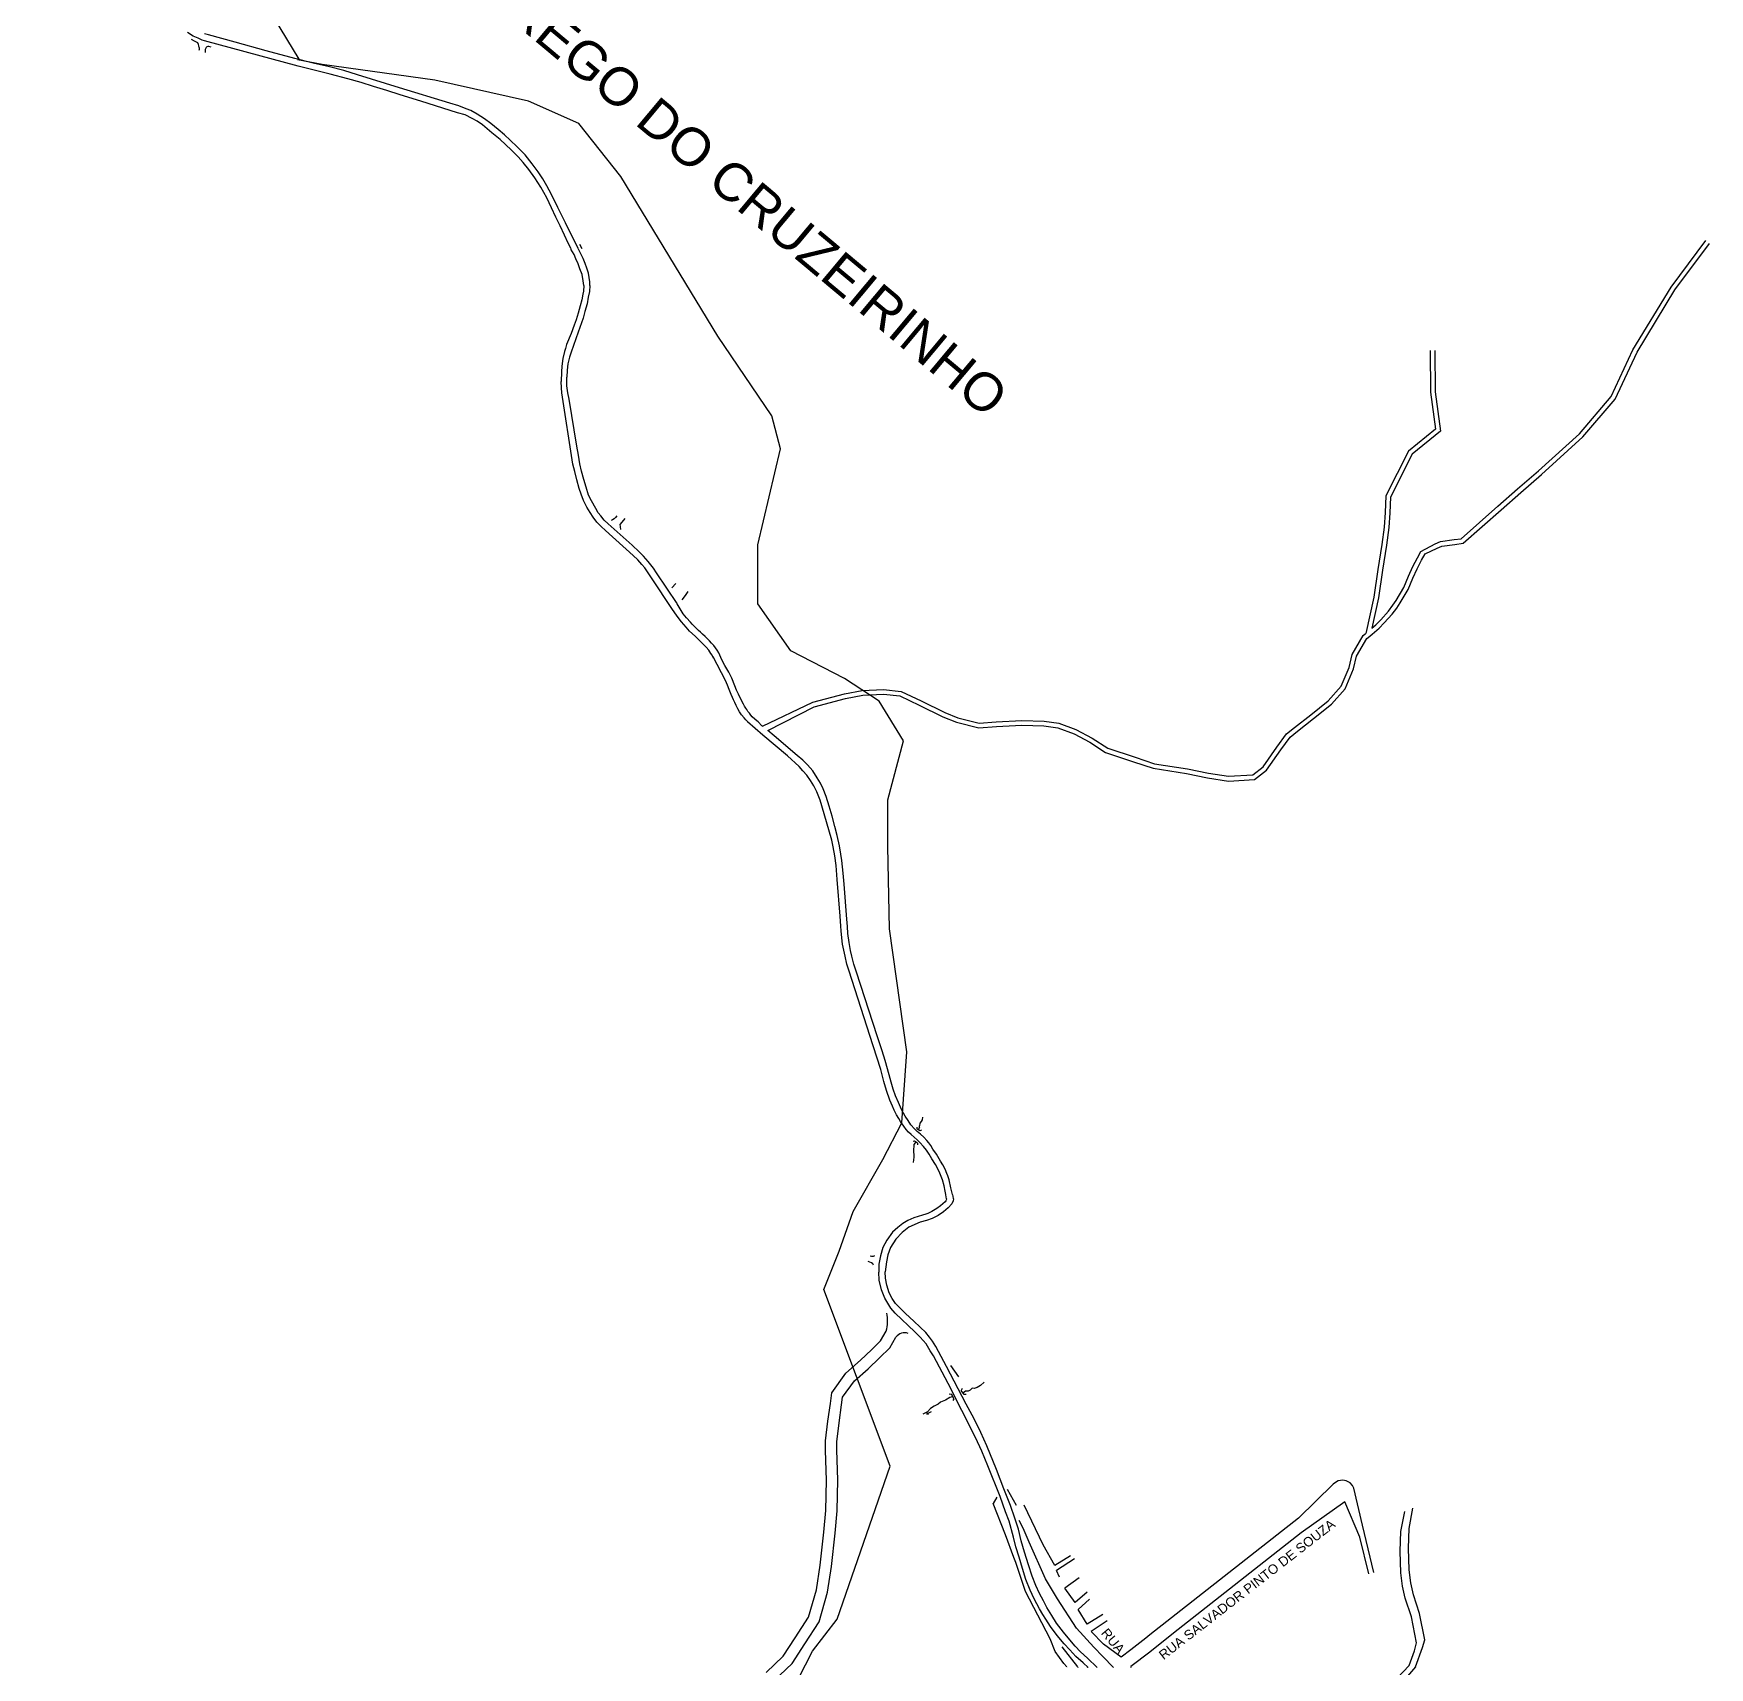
# Model space of a CAD drawing. Header units: millimetres. Extents: x 583 to 26013, y 350 to 21391.
# Drawn here: x 11410 to 13183, y 6384 to 8112 of the extents above; entities that cross this region are included whole.
import ezdxf

# ---------------------------------------------------------------- set-up
doc = ezdxf.new("R2010")
doc.units = ezdxf.units.MM
for name, color, linetype in [('105-QUADRAS_ESTRADAS', 80, 'Continuous'), ('110-CERCA_DE_ARAME', 10, 'Continuous'), ('115-PONTES_E_VIADUTO', 210, 'Continuous'), ('145-', 130, 'Continuous'), ('ESTRADA ROMEIROS', 210, 'Continuous'), ('RIOS', 140, 'Continuous')]:
    doc.layers.add(name, color=color, linetype=linetype)
doc.styles.add('EU', font='arial.ttf', dxfattribs={"height": 10})

msp = doc.modelspace()

# ---------------------------------------------------------------- linework, layer by layer
at = {"color": 0, "linetype": 'Continuous'}
for points in [[(12877.95928, 7563.97789), (12892.86141, 7572.06533), (12898.58251, 7574.76634), (12913.21986, 7576.62357), (12920.50228, 7577.54759), (12959.37889, 7611.9194), (12980.19355, 7630.33767), (13002.22351, 7649.34359), (13045.67818, 7688.67262), (13079.13902, 7727.88843), (13102.24889, 7777.21089), (13142.50607, 7843.68084), (13179.14197, 7892.91671)], [(12882.34087, 7561.56922), (12894.99604, 7567.5439), (12899.99934, 7569.90603), (12913.84923, 7571.66334), (12922.65997, 7572.78128), (12962.69073, 7608.1735), (12983.48345, 7626.57236), (13005.53463, 7645.59659), (13049.27245, 7685.18189), (13083.38046, 7725.15617), (13106.66359, 7774.8484), (13146.65953, 7840.88702), (13183.15332, 7889.93191)], [(12887.66468, 7776.71555), (12887.92656, 7732.67873), (12893.39888, 7693.52111), (12864.70459, 7670.18175), (12840.67571, 7622.82537), (12840.08353, 7605.40364), (12839.0463, 7589.79478), (12836.69533, 7571.50474), (12832.49904, 7544.98399), (12828.2131, 7515.95557), (12819.50273, 7477.41841)], [(12892.66459, 7776.74528), (12892.92449, 7733.04121), (12898.74095, 7691.42112), (12868.68312, 7666.97267), (12845.63524, 7621.54966), (12845.07789, 7605.15288), (12844.02511, 7589.30983), (12841.64525, 7570.79516), (12837.44164, 7544.22811), (12833.13182, 7515.03794), (12825.86547, 7482.88954)], [(12187.11017, 7374.77246), (12236.10875, 7399.96494), (12269.1422, 7408.55617), (12287.64638, 7412.11426), (12309.32078, 7413.21457), (12326.88965, 7411.30345), (12347.13525, 7401.75188), (12372.19925, 7389.15912), (12386.70148, 7383.49312), (12410.28412, 7377.6834), (12429.08815, 7379.06504), (12455.89284, 7380.42953), (12479.07821, 7379.74446), (12493.69239, 7377.57985), (12510.98429, 7371.11142), (12527.65333, 7362.42666), (12544.44493, 7351.61472), (12574.00543, 7341.7603), (12594.75434, 7334.84335), (12629.97381, 7329.23053), (12652.27181, 7324.66366), (12674.33618, 7321.328), (12701.93773, 7323.12638), (12714.70805, 7332.79863), (12729.58564, 7354.39673), (12739.47759, 7367.74452), (12747.22473, 7374.1118), (12764.39755, 7387.58606), (12783.43991, 7402.53994), (12797.73557, 7418.88255), (12806.73366, 7439.84875), (12809.88014, 7453.38572), (12820.77354, 7471.91687), (12822.11377, 7473.06929), (12826.23707, 7476.61479), (12833.70382, 7483.03523), (12839.15605, 7488.60385), (12847.35256, 7497.94258), (12852.3819, 7504.33913), (12855.83046, 7509.76856), (12864.38378, 7523.88744), (12869.49108, 7536.02239), (12874.01286, 7545.89912), (12878.71369, 7554.97108), (12882.34087, 7561.56922)], [(12825.86547, 7482.88954), (12830.28124, 7486.68652), (12835.48805, 7492.00449), (12843.50554, 7501.13925), (12848.29603, 7507.23201), (12851.58144, 7512.4046), (12859.91745, 7526.16476), (12864.91265, 7538.03335), (12869.51739, 7548.09128), (12874.30253, 7557.32596), (12877.95928, 7563.97789)], [(12181.53136, 7379.39242), (12234.56446, 7404.72964), (12268.03973, 7413.43578), (12287.04465, 7417.09015), (12309.4653, 7418.22835), (12328.26435, 7416.18341), (12349.32466, 7406.24747), (12374.23581, 7393.73151), (12388.21575, 7388.26956), (12410.70939, 7382.72813), (12428.77781, 7384.05572), (12455.8395, 7385.43328), (12479.51986, 7384.73359), (12494.94851, 7382.44835), (12513.02296, 7375.68718), (12530.16719, 7366.75484), (12546.62292, 7356.15916), (12575.5867, 7346.50367), (12595.9464, 7339.71647), (12630.86931, 7334.15092), (12653.14771, 7329.58806), (12674.5498, 7326.35252), (12700.11515, 7328.01823), (12711.04725, 7336.29821), (12725.51705, 7357.30432), (12735.82712, 7371.2163), (12744.09372, 7378.01051), (12761.31109, 7391.51973), (12779.98426, 7406.18368), (12793.45228, 7421.58015), (12801.96394, 7441.41294), (12805.18283, 7455.26138), (12816.88397, 7475.16661), (12818.85386, 7476.86046), (12819.50273, 7477.41841)], [(12185.26918, 6378.60874), (12203.47487, 6395.97213), (12216.14159, 6415.47048), (12230.25839, 6437.20097), (12238.50299, 6465.98932), (12242.39975, 6492.21123), (12246.31616, 6527.16774), (12248.5806, 6550.10046), (12249.0348, 6582.17703), (12248.03947, 6613.52417), (12247.96271, 6623.46773), (12250.72794, 6644.33773), (12253.22306, 6663.16912), (12254.71057, 6674.39578), (12269.78975, 6695.06124), (12285.21908, 6708.77044), (12296.82228, 6719.81382), (12306.39058, 6729.3832), (12312.26657, 6739.58318)], [(12193.03287, 6369.43061), (12212.77297, 6388.25742), (12226.20461, 6408.93323), (12241.30005, 6432.17016), (12250.25659, 6463.44449), (12254.30112, 6490.66073), (12258.25033, 6525.91006), (12260.57223, 6549.42472), (12261.0375, 6582.28255), (12260.038, 6613.76093), (12259.96882, 6622.72233), (12262.62397, 6642.76153), (12265.11909, 6661.59292), (12266.20528, 6669.79065), (12278.72375, 6686.94676), (12293.34321, 6699.93637), (12305.20295, 6711.22391), (12315.99726, 6722.01945), (12322.56514, 6733.42047)]]:
    msp.add_lwpolyline(points, dxfattribs=at)
at = {"color": 0, "linetype": 'Continuous', "lineweight": 25}
for points in [[(12865.41177, 6386.09848), (12870.98589, 6401.70708), (12873.27177, 6410.0125), (12867.86837, 6437.62855), (12861.42735, 6457.35482), (12858.51736, 6470.02076), (12856.83101, 6483.87), (12855.99936, 6506.91771), (12856.83101, 6527.68215), (12860.77863, 6549.06915)], [(12872.25719, 6384.67524), (12879.71433, 6405.02943), (12882.0002, 6413.33485), (12876.59681, 6440.9509), (12870.15578, 6460.67717), (12867.24579, 6473.34311), (12865.55944, 6487.19234), (12864.7278, 6510.24006), (12865.55944, 6531.0045), (12869.50707, 6552.39149)]]:
    msp.add_lwpolyline(points, dxfattribs=at)
at = {"color": 0, "linetype": 'Continuous'}
for centre, radius, start, end in [((12271.84209, 6750.78267), 41.94719, 344.51474736, 11.02203604), ((12331.98296, 6725.58088), 12.25374, 72.38606734, 140.22530449)]:
    msp.add_arc(centre, radius, start, end, dxfattribs=at)
at = {"layer": '105-QUADRAS_ESTRADAS', "color": 0, "linetype": 'Continuous'}
for p, q in [((11580.61551, 8103.90241), (11577.61551, 8105.60241)), ((11584.21551, 8102.10241), (11580.61551, 8103.90241)), ((11585.01551, 8100.40241), (11584.21551, 8102.10241)), ((11585.41551, 8098.80241), (11585.01551, 8100.40241)), ((11585.51551, 8094.80241), (11585.21551, 8093.90241)), ((11585.61551, 8097.20241), (11585.41551, 8098.80241)), ((11585.61551, 8097.20241), (11585.51551, 8094.80241)), ((11592.11551, 8095.10241), (11591.81551, 8091.80241)), ((11593.01551, 8097.00241), (11592.11551, 8095.10241)), ((11593.81551, 8097.90241), (11593.01551, 8097.00241)), ((11594.81551, 8098.20241), (11593.81551, 8097.90241)), ((11595.91551, 8098.10241), (11594.81551, 8098.20241)), ((11598.31551, 8097.40241), (11595.91551, 8098.10241)), ((11979.11551, 7884.00241), (11976.01551, 7890.00241)), ((11989.21551, 7878.70241), (11986.91551, 7883.90241)), ((12181.53136, 7379.39242), (12180.91551, 7379.90241)), ((12193.71551, 7369.30241), (12187.11017, 7374.77246)), ((12342.11551, 6953.70241), (12338.51551, 6957.90241)), ((12345.21551, 6950.90241), (12342.11551, 6953.70241)), ((12348.61551, 6947.90241), (12345.21551, 6950.90241)), ((12341.91551, 6944.90241), (12338.61551, 6947.50241)), ((12344.91551, 6942.10241), (12341.91551, 6944.90241)), ((12347.81551, 6939.20241), (12344.91551, 6942.10241)), ((12351.81551, 6935.00241), (12347.81551, 6939.20241)), ((12352.01551, 6944.80241), (12348.61551, 6947.90241)), ((12306.11551, 6819.10241), (12304.61551, 6810.30241)), ((12314.01551, 6820.20241), (12312.51551, 6812.80241)), ((12358.91551, 6718.90241), (12354.51551, 6726.20241)), ((12362.21551, 6713.40241), (12358.91551, 6718.90241)), ((12397.01551, 6662.40241), (12388.51551, 6678.70241)), ((12429.41551, 6564.10241), (12425.51551, 6557.30241)), ((12450.01551, 6555.40241), (12440.51551, 6572.30241)), ((12438.61551, 6524.10241), (12425.51551, 6557.30241)), ((12478.21551, 6513.80241), (12458.11551, 6555.70241)), ((12797.51551, 6559.20241), (12751.41551, 6526.20241)), ((12813.21551, 6521.80241), (12797.51551, 6559.20241)), ((12447.41551, 6500.20241), (12438.61551, 6524.10241)), ((12457.31551, 6531.10241), (12452.91551, 6539.30241)), ((12463.61551, 6516.50241), (12457.31551, 6531.10241)), ((12751.41551, 6526.20241), (12616.31551, 6420.40241)), ((12828.01551, 6484.40241), (12816.21551, 6534.40241)), ((12480.81551, 6477.60241), (12463.61551, 6516.50241)), ((12490.71551, 6491.80241), (12478.21551, 6513.80241)), ((12822.71551, 6482.90241), (12813.21551, 6521.80241)), ((12449.41551, 6494.90241), (12447.41551, 6500.20241)), ((12459.80123, 6464.39878), (12449.41551, 6494.90241)), ((12507.31551, 6502.00241), (12490.71551, 6491.80241)), ((12511.61551, 6498.80241), (12492.51551, 6486.40241)), ((12493.61551, 6456.70241), (12480.81551, 6477.60241)), ((12495.61551, 6479.60241), (12492.51551, 6486.40241)), ((12516.31551, 6478.90241), (12501.31551, 6467.70241)), ((12485.71551, 6414.20241), (12459.80123, 6464.39878)), ((12474.61551, 6462.30241), (12470.51551, 6470.60241)), ((12513.51551, 6425.40241), (12493.61551, 6456.70241)), ((12512.11551, 6452.60241), (12501.31551, 6467.70241)), ((12524.81551, 6463.70241), (12512.11551, 6452.60241)), ((12527.41551, 6456.10241), (12515.21551, 6445.10241)), ((12524.81551, 6429.70241), (12515.21551, 6445.10241)), ((12541.31551, 6440.10241), (12524.81551, 6429.70241)), ((12531.91551, 6405.50241), (12513.51551, 6425.40241)), ((12546.21551, 6433.20241), (12529.11551, 6422.00241)), ((12542.11551, 6408.50241), (12529.11551, 6422.00241)), ((12491.11551, 6401.00241), (12485.71551, 6414.20241)), ((12500.21551, 6388.00241), (12491.11551, 6401.00241)), ((12515.11551, 6384.80241), (12498.61551, 6405.90241)), ((12541.41551, 6395.70241), (12531.91551, 6405.50241)), ((12561.01551, 6394.90241), (12542.11551, 6408.50241)), ((12503.51551, 6384.70241), (12500.21551, 6388.00241)), ((12504.21551, 6384.00241), (12504.21551, 6384.00241)), ((12515.51551, 6384.00241), (12515.21551, 6384.40241)), ((12525.31551, 6384.00241), (12525.01551, 6384.30241)), ((12535.01551, 6384.00241), (12535.01551, 6384.00241)), ((12552.71551, 6384.00241), (12541.41551, 6395.70241)), ((12552.41551, 6384.00241), (12552.41551, 6384.00241))]:
    msp.add_line(p, q, dxfattribs=at)
at = {"layer": '110-CERCA_DE_ARAME', "color": 0, "linetype": 'Continuous'}
for p, q in [((11990.71551, 7884.00241), (11988.21551, 7888.60241)), ((12022.91551, 7597.50241), (12021.41551, 7596.80241)), ((12024.71551, 7598.50241), (12022.91551, 7597.50241)), ((12025.81551, 7600.10241), (12024.71551, 7598.50241)), ((12027.41551, 7601.90241), (12025.81551, 7600.10241)), ((12035.71551, 7598.90241), (12030.81551, 7593.10241)), ((12031.61551, 7587.20241), (12030.81551, 7593.10241)), ((12089.71551, 7530.30241), (12085.51551, 7525.70241)), ((12099.71551, 7517.70241), (12096.11551, 7513.10241)), ((12102.31551, 7521.80241), (12099.71551, 7517.70241)), ((12296.61551, 6811.70241), (12293.41551, 6813.10241)), ((12296.71551, 6818.70241), (12295.41551, 6819.00241)), ((12298.11551, 6810.70241), (12296.61551, 6811.70241)), ((12298.41551, 6818.70241), (12296.71551, 6818.70241)), ((12298.81551, 6809.50241), (12298.11551, 6810.70241)), ((12300.11551, 6819.20241), (12298.41551, 6818.70241)), ((12389.21551, 6691.30241), (12380.61551, 6703.30241)), ((12785.01551, 6577.80241), (12748.41551, 6541.90241)), ((12788.51551, 6580.30241), (12785.01551, 6577.80241)), ((12790.41551, 6581.20241), (12788.51551, 6580.30241)), ((12792.81551, 6581.80241), (12790.41551, 6581.20241)), ((12795.21551, 6582.00241), (12792.81551, 6581.80241)), ((12798.71551, 6581.30241), (12795.21551, 6582.00241)), ((12803.01551, 6579.10241), (12798.71551, 6581.30241)), ((12805.51551, 6576.40241), (12803.01551, 6579.10241)), ((12807.11551, 6573.70241), (12805.51551, 6576.40241)), ((12816.21551, 6534.40241), (12807.11551, 6573.70241)), ((12748.41551, 6541.90241), (12591.21551, 6418.60241)), ((12591.11551, 6418.40241), (12586.91551, 6415.00241)), ((12616.31551, 6420.40241), (12591.21551, 6400.20241)), ((12570.91551, 6402.70241), (12561.01551, 6394.70241)), ((12586.91551, 6415.00241), (12570.91551, 6402.70241)), ((12591.11551, 6400.30241), (12571.11551, 6384.90241)), ((12591.11551, 6400.20241), (12591.01551, 6400.10241)), ((12571.71551, 6384.00241), (12571.11551, 6384.90241)), ((12865.41177, 6386.09848), (12721.21551, 6234.50241)), ((12872.25719, 6384.67524), (12857.31551, 6367.40241))]:
    msp.add_line(p, q, dxfattribs=at)
at = {"layer": '115-PONTES_E_VIADUTO', "color": 0, "linetype": 'Continuous'}
for p, q in [((12344.81551, 6955.20241), (12344.81551, 6953.40241)), ((12347.81551, 6951.60241), (12344.81551, 6953.40241)), ((12349.71551, 6952.30241), (12347.81551, 6951.60241)), ((12342.21551, 6940.60241), (12340.91551, 6940.20241)), ((12345.51551, 6938.40241), (12342.21551, 6940.60241)), ((12345.51551, 6938.40241), (12345.41551, 6936.80241)), ((12381.71551, 6672.60241), (12378.81551, 6673.10241)), ((12383.71551, 6668.20241), (12381.71551, 6672.60241)), ((12383.71551, 6668.20241), (12382.91551, 6666.30241)), ((12392.51551, 6679.00241), (12391.61551, 6676.80241)), ((12394.71551, 6672.50241), (12391.61551, 6676.80241)), ((12397.01551, 6672.50241), (12394.71551, 6672.50241))]:
    msp.add_line(p, q, dxfattribs=at)
at = {"layer": '145-', "color": 0, "linetype": 'Continuous'}
for p, q in [((12346.91551, 6953.90241), (12346.61551, 6952.30241)), ((12347.41551, 6955.40241), (12346.91551, 6953.90241)), ((12347.91551, 6959.70241), (12347.41551, 6956.80241)), ((12347.41551, 6955.40241), (12347.41551, 6956.80241)), ((12349.21551, 6961.20241), (12347.91551, 6959.70241)), ((12350.21551, 6963.10241), (12349.21551, 6961.20241)), ((12350.71551, 6966.00241), (12350.21551, 6963.10241)), ((12341.41551, 6935.10241), (12341.21551, 6931.70241)), ((12341.21551, 6931.70241), (12341.41551, 6923.70241)), ((12341.71551, 6936.90241), (12341.41551, 6935.10241)), ((12343.11551, 6938.90241), (12341.71551, 6936.90241)), ((12343.51551, 6939.70241), (12343.11551, 6938.90241)), ((12341.41551, 6923.70241), (12340.71551, 6917.90241)), ((12416.01551, 6685.80241), (12412.01551, 6682.30241)), ((12375.21551, 6666.70241), (12369.91551, 6664.50241)), ((12379.61551, 6669.50241), (12375.21551, 6666.70241)), ((12382.51551, 6670.20241), (12379.61551, 6669.50241)), ((12396.31551, 6676.10241), (12393.51551, 6673.90241)), ((12398.91551, 6676.30241), (12396.31551, 6676.10241)), ((12401.21551, 6677.30241), (12398.91551, 6676.30241)), ((12403.21551, 6679.20241), (12401.21551, 6677.30241)), ((12405.41551, 6679.10241), (12403.21551, 6679.20241)), ((12408.41551, 6679.90241), (12405.41551, 6679.10241)), ((12412.01551, 6682.30241), (12408.41551, 6679.90241)), ((12356.11551, 6654.30241), (12350.91551, 6651.70241)), ((12360.01551, 6654.30241), (12354.81551, 6651.70241)), ((12356.11551, 6653.20241), (12354.81551, 6651.70241)), ((12357.11551, 6651.60241), (12354.81551, 6651.70241)), ((12359.01551, 6657.90241), (12356.11551, 6654.30241)), ((12363.21551, 6660.30241), (12359.01551, 6657.90241)), ((12367.11551, 6662.40241), (12363.21551, 6660.30241)), ((12369.91551, 6664.50241), (12367.11551, 6662.40241))]:
    msp.add_line(p, q, dxfattribs=at)
at = {"layer": 'ESTRADA ROMEIROS', "color": 0, "linetype": 'Continuous'}
for p, q in [((11579.31551, 8109.10241), (11573.11551, 8113.00241)), ((11584.41551, 8107.10241), (11579.31551, 8109.10241)), ((11588.91551, 8105.00241), (11584.41551, 8107.10241)), ((11591.11551, 8104.00241), (11588.91551, 8105.00241)), ((11595.31551, 8110.40241), (11591.21551, 8111.70241)), ((11634.31551, 8092.60241), (11591.21551, 8104.20241)), ((11623.71551, 8102.80241), (11595.31551, 8110.40241)), ((11656.51551, 8093.70241), (11623.71551, 8102.80241)), ((11690.31551, 8077.50241), (11634.31551, 8092.60241)), ((11686.81551, 8085.40241), (11656.51551, 8093.70241)), ((11706.21551, 8080.60241), (11686.81551, 8085.40241)), ((11724.11551, 8068.70241), (11690.31551, 8077.50241)), ((11723.41551, 8076.70241), (11706.21551, 8080.60241)), ((11738.61551, 8072.80241), (11723.41551, 8076.70241)), ((11742.71551, 8064.00241), (11724.11551, 8068.70241)), ((11753.21551, 8068.30241), (11738.61551, 8072.80241)), ((11797.41551, 8054.50241), (11753.21551, 8068.30241)), ((11756.91551, 8060.10241), (11742.71551, 8064.00241)), ((11770.01551, 8055.80241), (11756.91551, 8060.10241)), ((11784.01551, 8051.50241), (11770.01551, 8055.80241)), ((11798.11551, 8046.90241), (11784.01551, 8051.50241)), ((11850.81551, 8038.30241), (11797.41551, 8054.50241)), ((11819.91551, 8040.20241), (11798.11551, 8046.90241)), ((11858.91551, 8028.10241), (11819.91551, 8040.20241)), ((11860.31551, 8035.50241), (11850.81551, 8038.30241)), ((11868.01551, 8032.30241), (11860.31551, 8035.50241)), ((11873.11551, 8030.30241), (11868.01551, 8032.30241)), ((11858.91551, 8028.10241), (11858.91551, 8028.10241)), ((11866.91551, 8025.70241), (11858.91551, 8028.10241)), ((11874.41551, 8022.00241), (11866.91551, 8025.70241)), ((11879.81551, 8026.40241), (11873.11551, 8030.30241)), ((11879.61551, 8019.20241), (11874.41551, 8022.00241)), ((11885.21551, 8015.40241), (11879.61551, 8019.20241)), ((11887.41551, 8021.70241), (11879.81551, 8026.40241)), ((11895.21551, 8006.90241), (11885.21551, 8015.40241)), ((11894.21551, 8016.80241), (11887.41551, 8021.70241)), ((11902.01551, 8010.50241), (11894.21551, 8016.80241)), ((11903.81551, 7999.70241), (11895.21551, 8006.90241)), ((11908.71551, 8004.80241), (11902.01551, 8010.50241)), ((11915.51551, 7988.80241), (11903.81551, 7999.70241)), ((11914.71551, 7999.00241), (11908.71551, 8004.80241)), ((11922.01551, 7992.20241), (11914.71551, 7999.00241)), ((11922.91551, 7981.60241), (11915.51551, 7988.80241)), ((11930.31551, 7983.60241), (11922.01551, 7992.20241)), ((11928.31551, 7975.30241), (11922.91551, 7981.60241)), ((11937.91551, 7974.10241), (11930.31551, 7983.60241)), ((11934.21551, 7968.20241), (11928.31551, 7975.30241)), ((11940.71551, 7959.40241), (11934.21551, 7968.20241)), ((11944.01551, 7965.50241), (11937.91551, 7974.10241)), ((11949.01551, 7958.30241), (11944.01551, 7965.50241)), ((11946.91551, 7949.50241), (11940.71551, 7959.40241)), ((11953.21551, 7938.00241), (11946.91551, 7949.50241)), ((11953.21551, 7950.90241), (11949.01551, 7958.30241)), ((11958.21551, 7941.70241), (11953.21551, 7950.90241)), ((11958.21551, 7927.60241), (11953.21551, 7938.00241)), ((11964.91551, 7928.00241), (11958.21551, 7941.70241)), ((11962.71551, 7917.70241), (11958.21551, 7927.60241)), ((11973.01551, 7911.80241), (11964.91551, 7928.00241)), ((11967.31551, 7908.40241), (11962.71551, 7917.70241)), ((11971.91551, 7898.50241), (11967.31551, 7908.40241)), ((11981.91551, 7893.80241), (11973.01551, 7911.80241)), ((11976.01551, 7890.00241), (11971.91551, 7898.50241)), ((11986.81551, 7884.00241), (11981.91551, 7893.80241)), ((11982.21551, 7878.00241), (11978.71551, 7883.90241)), ((11983.91551, 7873.60241), (11982.21551, 7878.00241)), ((11986.61551, 7868.20241), (11983.91551, 7873.60241)), ((11991.81551, 7873.80241), (11989.21551, 7878.70241)), ((11993.81551, 7868.50241), (11991.81551, 7873.80241)), ((11988.41551, 7863.10241), (11986.61551, 7868.20241)), ((11990.61551, 7857.00241), (11988.41551, 7863.10241)), ((11991.91551, 7850.40241), (11990.61551, 7857.00241)), ((11995.71551, 7863.60241), (11993.81551, 7868.50241)), ((11997.31551, 7858.30241), (11995.71551, 7863.60241)), ((11998.01551, 7854.00241), (11997.31551, 7858.30241)), ((11998.71551, 7849.40241), (11998.01551, 7854.00241)), ((11991.51551, 7836.30241), (11990.41551, 7830.40241)), ((11992.01551, 7839.40241), (11991.51551, 7836.30241)), ((11992.31551, 7845.50241), (11991.91551, 7850.40241)), ((11992.31551, 7845.50241), (11992.01551, 7839.40241)), ((11998.41551, 7839.20241), (11997.21551, 7832.90241)), ((11998.81551, 7845.30241), (11998.41551, 7839.20241)), ((11998.81551, 7845.30241), (11998.71551, 7849.40241)), ((11988.61551, 7823.90241), (11986.51551, 7816.20241)), ((11990.41551, 7830.40241), (11988.61551, 7823.90241)), ((11995.91551, 7826.10241), (11993.61551, 7817.80241)), ((11997.21551, 7832.90241), (11995.91551, 7826.10241)), ((11982.11551, 7803.50241), (11979.11551, 7794.70241)), ((11984.41551, 7809.00241), (11982.11551, 7803.50241)), ((11986.51551, 7816.20241), (11984.41551, 7809.00241)), ((11991.71551, 7810.90241), (11986.51551, 7796.20241)), ((11993.61551, 7817.80241), (11991.71551, 7810.90241)), ((11974.31551, 7782.90241), (11973.11551, 7778.80241)), ((11979.11551, 7794.70241), (11974.31551, 7782.90241)), ((11986.51551, 7796.20241), (11979.01551, 7774.80241)), ((11970.11551, 7768.20241), (11969.11551, 7760.00241)), ((11971.91551, 7775.50241), (11970.11551, 7768.20241)), ((11973.11551, 7778.80241), (11971.91551, 7775.50241)), ((11977.21551, 7769.60241), (11975.71551, 7762.50241)), ((11979.01551, 7774.80241), (11977.21551, 7769.60241)), ((11968.71551, 7754.00241), (11968.51551, 7744.00241)), ((11969.11551, 7760.00241), (11968.71551, 7754.00241)), ((11974.71551, 7755.80241), (11974.41551, 7748.30241)), ((11974.61551, 7739.30241), (11974.41551, 7748.30241)), ((11975.71551, 7762.50241), (11974.71551, 7755.80241)), ((11968.71551, 7737.20241), (11968.51551, 7744.00241)), ((11969.11551, 7731.80241), (11968.71551, 7737.20241)), ((11981.01551, 7656.50241), (11969.11551, 7731.80241)), ((11975.41551, 7731.80241), (11974.61551, 7739.30241)), ((11976.81551, 7725.20241), (11975.41551, 7731.80241)), ((11985.11551, 7675.40241), (11976.81551, 7725.20241)), ((11986.71551, 7665.90241), (11985.11551, 7675.40241)), ((11988.21551, 7656.70241), (11986.71551, 7665.90241)), ((11982.91551, 7648.80241), (11981.01551, 7656.50241)), ((11985.21551, 7639.90241), (11982.91551, 7648.80241)), ((11990.11551, 7649.10241), (11988.21551, 7656.70241)), ((11992.51551, 7640.10241), (11990.11551, 7649.10241)), ((11987.71551, 7630.70241), (11985.21551, 7639.90241)), ((11989.81551, 7624.60241), (11987.71551, 7630.70241)), ((11992.11551, 7618.20241), (11989.81551, 7624.60241)), ((11994.91551, 7632.20241), (11992.51551, 7640.10241)), ((11997.51551, 7623.50241), (11994.91551, 7632.20241)), ((12000.61551, 7617.50241), (11997.51551, 7623.50241)), ((11995.71551, 7610.80241), (11992.11551, 7618.20241)), ((11999.11551, 7605.30241), (11995.71551, 7610.80241)), ((12002.21551, 7600.30241), (11999.11551, 7605.30241)), ((12005.01551, 7609.70241), (12000.61551, 7617.50241)), ((12007.81551, 7605.00241), (12005.01551, 7609.70241)), ((12006.31551, 7595.20241), (12002.21551, 7600.30241)), ((12010.71551, 7590.60241), (12006.31551, 7595.20241)), ((12010.51551, 7601.80241), (12007.81551, 7605.00241)), ((12014.11551, 7597.30241), (12010.51551, 7601.80241)), ((12015.51551, 7586.20241), (12010.71551, 7590.60241)), ((12018.11551, 7593.30241), (12014.11551, 7597.30241)), ((12043.61551, 7570.80241), (12018.11551, 7593.30241)), ((12044.61551, 7559.80241), (12015.51551, 7586.20241)), ((12050.91551, 7563.60241), (12043.61551, 7570.80241)), ((12049.61551, 7555.20241), (12044.61551, 7559.80241)), ((12053.91551, 7550.50241), (12049.61551, 7555.20241)), ((12055.51551, 7559.30241), (12050.91551, 7563.60241)), ((12060.61551, 7553.50241), (12055.51551, 7559.30241)), ((12066.01551, 7546.60241), (12060.61551, 7553.50241)), ((12057.01551, 7546.70241), (12053.91551, 7550.50241)), ((12060.61551, 7541.70241), (12057.01551, 7546.70241)), ((12064.91551, 7535.20241), (12060.61551, 7541.70241)), ((12085.71551, 7503.70241), (12064.91551, 7535.20241)), ((12069.51551, 7541.50241), (12066.01551, 7546.60241)), ((12091.11551, 7509.00241), (12069.51551, 7541.50241)), ((12091.11551, 7495.80241), (12085.71551, 7503.70241)), ((12097.71551, 7498.20241), (12091.21551, 7508.60241)), ((12091.21551, 7495.80241), (12091.21551, 7495.80241)), ((12095.71551, 7489.60241), (12091.21551, 7495.60241)), ((12100.61551, 7484.20241), (12095.71551, 7489.60241)), ((12101.21551, 7493.90241), (12097.71551, 7498.20241)), ((12104.41551, 7480.00241), (12100.61551, 7484.20241)), ((12105.31551, 7489.20241), (12101.21551, 7493.90241)), ((12107.11551, 7487.40241), (12105.31551, 7489.20241)), ((12110.41551, 7484.00241), (12107.11551, 7487.40241)), ((12113.71551, 7480.50241), (12110.41551, 7484.00241)), ((12110.31551, 7474.50241), (12104.41551, 7480.00241)), ((12115.31551, 7469.70241), (12110.31551, 7474.50241)), ((12116.01551, 7478.70241), (12113.71551, 7480.50241)), ((12118.41551, 7466.60241), (12115.31551, 7469.70241)), ((12118.11551, 7476.70241), (12116.01551, 7478.70241)), ((12120.91551, 7474.10241), (12118.11551, 7476.70241)), ((12122.01551, 7462.80241), (12118.41551, 7466.60241)), ((12123.01551, 7472.10241), (12120.91551, 7474.10241)), ((12125.51551, 7469.60241), (12123.01551, 7472.10241)), ((12127.51551, 7467.30241), (12125.51551, 7469.60241)), ((12129.91551, 7464.60241), (12127.51551, 7467.30241)), ((12131.71551, 7462.10241), (12129.91551, 7464.60241)), ((12124.71551, 7459.60241), (12122.01551, 7462.80241)), ((12126.91551, 7456.40241), (12124.71551, 7459.60241)), ((12128.31551, 7454.50241), (12126.91551, 7456.40241)), ((12129.81551, 7451.40241), (12128.31551, 7454.50241)), ((12129.81551, 7451.40241), (12129.11551, 7452.60241)), ((12142.31551, 7427.50241), (12129.11551, 7452.60241)), ((12133.61551, 7459.70241), (12131.71551, 7462.10241)), ((12135.11551, 7456.90241), (12133.61551, 7459.70241)), ((12138.41551, 7449.70241), (12135.11551, 7456.90241)), ((12141.71551, 7443.50241), (12138.41551, 7449.70241)), ((12145.71551, 7436.60241), (12141.71551, 7443.50241)), ((12148.91551, 7430.10241), (12145.71551, 7436.60241)), ((12152.21551, 7422.10241), (12148.91551, 7430.10241)), ((12144.61551, 7422.70241), (12142.31551, 7427.50241)), ((12146.21551, 7418.30241), (12144.61551, 7422.70241)), ((12148.41551, 7412.80241), (12146.21551, 7418.30241)), ((12149.71551, 7409.80241), (12148.41551, 7412.80241)), ((12154.11551, 7417.30241), (12152.21551, 7422.10241)), ((12155.91551, 7413.30241), (12154.11551, 7417.30241)), ((12159.01551, 7407.30241), (12155.91551, 7413.30241)), ((12150.71551, 7407.40241), (12149.71551, 7409.80241)), ((12152.21551, 7404.30241), (12150.71551, 7407.40241)), ((12153.71551, 7401.40241), (12152.21551, 7404.30241)), ((12155.51551, 7397.80241), (12153.71551, 7401.40241)), ((12157.31551, 7394.40241), (12155.51551, 7397.80241)), ((12159.31551, 7391.30241), (12157.31551, 7394.40241)), ((12161.21551, 7402.70241), (12159.01551, 7407.30241)), ((12162.31551, 7400.60241), (12161.21551, 7402.70241)), ((12163.71551, 7398.50241), (12162.31551, 7400.60241)), ((12164.81551, 7396.90241), (12163.71551, 7398.50241)), ((12166.11551, 7394.80241), (12164.81551, 7396.90241)), ((12167.71551, 7393.00241), (12166.11551, 7394.80241)), ((12169.21551, 7391.00241), (12167.71551, 7393.00241)), ((12161.91551, 7388.20241), (12159.31551, 7391.30241)), ((12163.81551, 7386.20241), (12161.91551, 7388.20241)), ((12165.91551, 7384.00241), (12163.81551, 7386.20241)), ((12181.81551, 7369.80241), (12165.61551, 7383.90241)), ((12170.71551, 7389.20241), (12169.21551, 7391.00241)), ((12173.21551, 7386.80241), (12170.71551, 7389.20241)), ((12175.41551, 7385.00241), (12173.21551, 7386.80241)), ((12176.71551, 7384.00241), (12175.41551, 7385.00241)), ((12180.91551, 7379.90241), (12177.01551, 7383.90241)), ((12207.81551, 7348.00241), (12181.81551, 7369.80241)), ((12218.31551, 7348.40241), (12193.71551, 7369.30241)), ((12220.31551, 7336.70241), (12207.81551, 7348.00241)), ((12224.01551, 7343.60241), (12218.31551, 7348.40241)), ((12229.21551, 7338.50241), (12224.01551, 7343.60241)), ((12224.11551, 7332.20241), (12220.31551, 7336.70241)), ((12228.51551, 7327.40241), (12224.11551, 7332.20241)), ((12232.41551, 7322.10241), (12228.51551, 7327.40241)), ((12234.81551, 7332.10241), (12229.21551, 7338.50241)), ((12235.81551, 7316.40241), (12232.41551, 7322.10241)), ((12239.31551, 7324.80241), (12234.81551, 7332.10241)), ((12242.71551, 7319.10241), (12239.31551, 7324.80241)), ((12238.91551, 7309.80241), (12235.81551, 7316.40241)), ((12242.51551, 7301.30241), (12238.91551, 7309.80241)), ((12245.81551, 7313.00241), (12242.71551, 7319.10241)), ((12248.71551, 7305.00241), (12245.81551, 7313.00241)), ((12252.01551, 7294.70241), (12248.71551, 7305.00241)), ((12251.71551, 7269.80241), (12242.51551, 7301.30241)), ((12255.11551, 7284.20241), (12252.01551, 7294.70241)), ((12254.71551, 7258.90241), (12251.71551, 7269.80241)), ((12257.81551, 7273.40241), (12255.11551, 7284.20241)), ((12260.61551, 7263.70241), (12257.81551, 7273.40241)), ((12256.21551, 7251.80241), (12254.71551, 7258.90241)), ((12257.81551, 7242.20241), (12256.21551, 7251.80241)), ((12262.81551, 7252.70241), (12260.61551, 7263.70241)), ((12264.41551, 7243.90241), (12262.81551, 7252.70241)), ((12259.31551, 7231.90241), (12257.81551, 7242.20241)), ((12265.41551, 7237.30241), (12264.41551, 7243.90241)), ((12266.71551, 7223.90241), (12265.41551, 7237.30241)), ((12260.61551, 7217.30241), (12259.31551, 7231.90241)), ((12263.61551, 7178.30241), (12260.61551, 7217.30241)), ((12267.81551, 7212.30241), (12266.71551, 7223.90241)), ((12270.81551, 7175.30241), (12267.81551, 7212.30241)), ((12264.31551, 7168.00241), (12263.61551, 7178.30241)), ((12264.61551, 7163.10241), (12264.31551, 7168.00241)), ((12265.51551, 7155.70241), (12264.61551, 7163.10241)), ((12271.41551, 7167.50241), (12270.81551, 7175.30241)), ((12271.81551, 7160.00241), (12271.41551, 7167.50241)), ((12266.11551, 7149.00241), (12265.51551, 7155.70241)), ((12267.41551, 7142.60241), (12266.11551, 7149.00241)), ((12273.31551, 7150.70241), (12271.81551, 7160.00241)), ((12274.51551, 7142.30241), (12273.31551, 7150.70241)), ((12268.81551, 7136.10241), (12267.41551, 7142.60241)), ((12270.71551, 7127.80241), (12268.81551, 7136.10241)), ((12272.71551, 7121.20241), (12270.71551, 7127.80241)), ((12275.81551, 7136.30241), (12274.51551, 7142.30241)), ((12278.11551, 7127.80241), (12275.81551, 7136.30241)), ((12280.81551, 7119.40241), (12278.11551, 7127.80241)), ((12298.51551, 7041.20241), (12272.71551, 7121.20241)), ((12302.91551, 7051.90241), (12280.81551, 7119.40241)), ((12306.61551, 7016.20241), (12298.51551, 7041.20241)), ((12308.01551, 7036.00241), (12302.91551, 7051.90241)), ((12311.21551, 7025.90241), (12308.01551, 7036.00241)), ((12315.51551, 7010.80241), (12311.21551, 7025.90241)), ((12309.81551, 7003.70241), (12306.61551, 7016.20241)), ((12312.71551, 6994.20241), (12309.81551, 7003.70241)), ((12317.51551, 7002.80241), (12315.51551, 7010.80241)), ((12319.81551, 6995.50241), (12317.51551, 7002.80241)), ((12316.21551, 6983.80241), (12312.71551, 6994.20241)), ((12322.11551, 6988.60241), (12319.81551, 6995.50241)), ((12325.31551, 6981.40241), (12322.11551, 6988.60241)), ((12318.91551, 6977.50241), (12316.21551, 6983.80241)), ((12320.81551, 6973.20241), (12318.91551, 6977.50241)), ((12323.21551, 6968.40241), (12320.81551, 6973.20241)), ((12325.61551, 6964.40241), (12323.21551, 6968.40241)), ((12328.51551, 6974.10241), (12325.31551, 6981.40241)), ((12332.51551, 6967.00241), (12328.51551, 6974.10241)), ((12335.61551, 6962.20241), (12332.51551, 6967.00241)), ((12327.31551, 6961.30241), (12325.61551, 6964.40241)), ((12330.81551, 6956.30241), (12327.31551, 6961.30241)), ((12333.41551, 6952.80241), (12330.81551, 6956.30241)), ((12336.01551, 6950.20241), (12333.41551, 6952.80241)), ((12338.51551, 6957.90241), (12335.61551, 6962.20241)), ((12338.61551, 6947.50241), (12336.01551, 6950.20241)), ((12355.11551, 6930.90241), (12351.81551, 6935.00241)), ((12355.41551, 6941.40241), (12352.01551, 6944.80241)), ((12357.31551, 6938.70241), (12355.41551, 6941.40241)), ((12359.61551, 6936.10241), (12357.31551, 6938.70241)), ((12361.81551, 6932.20241), (12359.61551, 6936.10241)), ((12365.41551, 6926.70241), (12361.81551, 6932.20241)), ((12357.61551, 6926.90241), (12355.11551, 6930.90241)), ((12360.61551, 6921.90241), (12357.61551, 6926.90241)), ((12364.31551, 6915.90241), (12360.61551, 6921.90241)), ((12367.11551, 6910.40241), (12364.31551, 6915.90241)), ((12369.91551, 6919.40241), (12365.41551, 6926.70241)), ((12372.31551, 6915.50241), (12369.91551, 6919.40241)), ((12374.71551, 6911.00241), (12372.31551, 6915.50241)), ((12369.11551, 6906.70241), (12367.11551, 6910.40241)), ((12370.61551, 6903.30241), (12369.11551, 6906.70241)), ((12371.81551, 6899.60241), (12370.61551, 6903.30241)), ((12373.51551, 6893.30241), (12371.81551, 6899.60241)), ((12376.51551, 6906.40241), (12374.71551, 6911.00241)), ((12377.41551, 6903.80241), (12376.51551, 6906.40241)), ((12378.91551, 6899.50241), (12377.41551, 6903.80241)), ((12380.61551, 6891.10241), (12378.91551, 6899.50241)), ((12374.81551, 6887.50241), (12373.51551, 6893.30241)), ((12375.31551, 6884.00241), (12374.81551, 6887.50241)), ((12376.11551, 6879.50241), (12375.51551, 6883.90241)), ((12376.11551, 6879.50241), (12375.81551, 6878.30241)), ((12382.51551, 6884.00241), (12380.61551, 6891.10241)), ((12382.71551, 6884.00241), (12382.71551, 6884.00241)), ((12383.11551, 6882.50241), (12382.71551, 6883.90241)), ((12383.61551, 6879.50241), (12383.11551, 6882.50241)), ((12383.61551, 6879.50241), (12383.11551, 6877.30241)), ((12350.81551, 6862.30241), (12341.51551, 6859.30241)), ((12354.21551, 6863.20241), (12350.81551, 6862.30241)), ((12356.41551, 6863.90241), (12354.21551, 6863.20241)), ((12360.61551, 6866.30241), (12356.41551, 6863.90241)), ((12365.71551, 6869.40241), (12360.61551, 6866.30241)), ((12367.11551, 6862.00241), (12361.01551, 6858.70241)), ((12369.71551, 6872.20241), (12365.71551, 6869.40241)), ((12372.81551, 6865.90241), (12367.11551, 6862.00241)), ((12374.51551, 6876.40241), (12369.71551, 6872.20241)), ((12377.71551, 6869.90241), (12372.81551, 6865.90241)), ((12375.41551, 6877.30241), (12374.51551, 6876.40241)), ((12375.81551, 6878.30241), (12375.41551, 6877.30241)), ((12381.91551, 6874.40241), (12377.71551, 6869.90241)), ((12383.11551, 6877.30241), (12381.91551, 6874.40241)), ((12319.01551, 6844.20241), (12313.11551, 6835.80241)), ((12324.71551, 6849.30241), (12319.01551, 6844.20241)), ((12329.11551, 6843.90241), (12322.41551, 6837.00241)), ((12329.91551, 6853.40241), (12324.71551, 6849.30241)), ((12336.31551, 6849.40241), (12329.11551, 6843.90241)), ((12335.21551, 6856.60241), (12329.91551, 6853.40241)), ((12341.51551, 6859.30241), (12335.21551, 6856.60241)), ((12348.41551, 6854.70241), (12336.31551, 6849.40241)), ((12354.81551, 6856.70241), (12348.41551, 6854.70241)), ((12361.01551, 6858.70241), (12354.81551, 6856.70241)), ((12308.81551, 6827.90241), (12306.11551, 6819.10241)), ((12313.11551, 6835.80241), (12308.81551, 6827.90241)), ((12317.01551, 6828.10241), (12314.01551, 6820.20241)), ((12322.41551, 6837.00241), (12317.01551, 6828.10241)), ((12304.61551, 6810.30241), (12304.41551, 6801.90241)), ((12312.51551, 6812.80241), (12311.21551, 6802.40241)), ((12305.01551, 6793.60241), (12304.41551, 6801.90241)), ((12307.21551, 6783.40241), (12305.01551, 6793.60241)), ((12311.71551, 6795.50241), (12311.21551, 6802.40241)), ((12312.91551, 6788.20241), (12311.71551, 6795.50241)), ((12310.81551, 6774.40241), (12307.21551, 6783.40241)), ((12317.11551, 6764.00241), (12310.81551, 6774.40241)), ((12315.51551, 6780.00241), (12312.91551, 6788.20241)), ((12318.61551, 6774.20241), (12315.51551, 6780.00241)), ((12322.11551, 6769.00241), (12318.61551, 6774.20241)), ((12321.71551, 6758.80241), (12317.11551, 6764.00241)), ((12342.61551, 6739.00241), (12321.71551, 6758.80241)), ((12325.41551, 6765.60241), (12322.11551, 6769.00241)), ((12332.71551, 6758.30241), (12325.41551, 6765.60241)), ((12341.41551, 6750.30241), (12332.71551, 6758.30241)), ((12348.41551, 6743.80241), (12341.41551, 6750.30241)), ((12348.11551, 6733.30241), (12342.61551, 6739.00241)), ((12354.21551, 6738.20241), (12348.41551, 6743.80241)), ((12358.11551, 6733.10241), (12354.21551, 6738.20241)), ((12354.51551, 6726.20241), (12348.11551, 6733.30241)), ((12361.21551, 6729.00241), (12358.11551, 6733.10241)), ((12364.91551, 6723.50241), (12361.21551, 6729.00241)), ((12376.11551, 6702.30241), (12364.91551, 6723.50241)), ((12378.01551, 6684.40241), (12362.21551, 6713.40241)), ((12388.51551, 6678.70241), (12376.11551, 6702.30241)), ((12406.81551, 6627.30241), (12378.01551, 6684.40241)), ((12405.31551, 6646.80241), (12397.01551, 6662.40241)), ((12412.31551, 6632.60241), (12405.31551, 6646.80241)), ((12418.61551, 6618.40241), (12412.31551, 6632.60241)), ((12413.61551, 6612.60241), (12406.81551, 6627.30241)), ((12419.81551, 6597.30241), (12413.61551, 6612.60241)), ((12428.91551, 6593.30241), (12418.61551, 6618.40241)), ((12432.81551, 6564.70241), (12419.81551, 6597.30241)), ((12436.91551, 6572.90241), (12428.91551, 6593.30241)), ((12438.61551, 6548.70241), (12432.81551, 6564.70241)), ((12443.91551, 6555.40241), (12436.91551, 6572.90241)), ((12442.31551, 6538.50241), (12438.61551, 6548.70241)), ((12448.21551, 6541.90241), (12443.91551, 6555.40241)), ((12452.21551, 6530.30241), (12448.21551, 6541.90241)), ((12447.11551, 6521.80241), (12442.31551, 6538.50241)), ((12455.11551, 6517.90241), (12452.21551, 6530.30241)), ((12449.31551, 6511.70241), (12447.11551, 6521.80241)), ((12452.81551, 6500.70241), (12449.31551, 6511.70241)), ((12458.61551, 6505.80241), (12455.11551, 6517.90241)), ((12456.61551, 6488.70241), (12452.81551, 6500.70241)), ((12460.01551, 6477.00241), (12456.61551, 6488.70241)), ((12462.71551, 6492.40241), (12458.61551, 6505.80241)), ((12466.71551, 6480.50241), (12462.71551, 6492.40241)), ((12464.61551, 6465.60241), (12460.01551, 6477.00241)), ((12470.51551, 6470.60241), (12466.71551, 6480.50241)), ((12468.81551, 6456.70241), (12464.61551, 6465.60241)), ((12474.41551, 6446.00241), (12468.81551, 6456.70241)), ((12478.81551, 6454.30241), (12474.61551, 6462.30241)), ((12482.31551, 6447.50241), (12478.81551, 6454.30241)), ((12478.11551, 6439.90241), (12474.41551, 6446.00241)), ((12481.11551, 6435.00241), (12478.11551, 6439.90241)), ((12487.51551, 6438.90241), (12482.31551, 6447.50241)), ((12492.61551, 6430.90241), (12487.51551, 6438.90241)), ((12486.21551, 6427.30241), (12481.11551, 6435.00241)), ((12493.31551, 6417.80241), (12486.21551, 6427.30241)), ((12499.71551, 6421.40241), (12492.61551, 6430.90241)), ((12500.71551, 6409.00241), (12493.31551, 6417.80241)), ((12506.41551, 6413.20241), (12499.71551, 6421.40241)), ((12506.41551, 6402.50241), (12500.71551, 6409.00241)), ((12512.11551, 6406.40241), (12506.41551, 6413.20241)), ((12512.91551, 6395.50241), (12506.41551, 6402.50241)), ((12518.01551, 6400.40241), (12512.11551, 6406.40241)), ((12525.21551, 6393.80241), (12518.01551, 6400.40241)), ((12520.61551, 6388.70241), (12512.91551, 6395.50241)), ((12525.81551, 6384.00241), (12520.61551, 6388.70241)), ((12535.51551, 6384.00241), (12525.21551, 6393.80241))]:
    msp.add_line(p, q, dxfattribs=at)
at = {"layer": 'RIOS', "lineweight": 25, "flags": 128}
for points in [[(11691.28071, 8084.58101), (11652.26682, 8149.55405), (11636.66134, 8165.14759), (11511.8171, 8256.10981), (11454.59698, 8339.27526), (11436.39041, 8383.45704), (11410.38126, 8518.60084)], [(12211.93921, 6357.21008), (12234.48117, 6401.03654), (12260.50357, 6435.16502), (12316.61507, 6596.86955), (12246.19514, 6783.74161), (12262.71069, 6824.08196), (12277.39111, 6866.25584), (12308.58708, 6921.26513), (12328.77291, 6959.77173), (12334.27798, 7034.95139), (12315.92728, 7165.14034), (12314.05969, 7251.95697), (12314.05969, 7301.46564), (12330.57524, 7363.80949), (12304.88435, 7405.98338), (12268.18331, 7429.82084), (12211.29644, 7459.15933), (12176.4302, 7508.66779), (12176.4302, 7571.01185), (12200.3554, 7672.69798), (12191.1804, 7707.53709), (12134.29353, 7791.88507), (12031.53029, 7960.58062), (11987.16207, 8016.65338), (11933.94548, 8040.49084), (11834.85216, 8062.49455), (11715.57371, 8078.99744), (11689.61363, 8084.05891)]]:
    msp.add_lwpolyline(points, dxfattribs=at)

# ---------------------------------------------------------------- texts
at = {"color": 0, "linetype": 'Continuous', "lineweight": 20, "style": 'EU'}
for s, rotation, p in [('RUA SALVADOR PINTO DE SOUZA', 37.85807019, (12605.65626, 6391.55819)), ('     RUA', 309.86344664, (12526.54108, 6434.97975))]:
    msp.add_text(s, height=10, rotation=rotation, dxfattribs=at).set_placement(p)
at = {"layer": 'RIOS', "lineweight": 25, "insert": (11837.50559, 8242.50788), "char_height": 40, "width": 1037.5469185, "attachment_point": 1, "rotation": 320.08527996, "style": 'EU'}
msp.add_mtext('CORREGO DO CRUZEIRINHO', dxfattribs=at)

doc.saveas('drawing.dxf')
